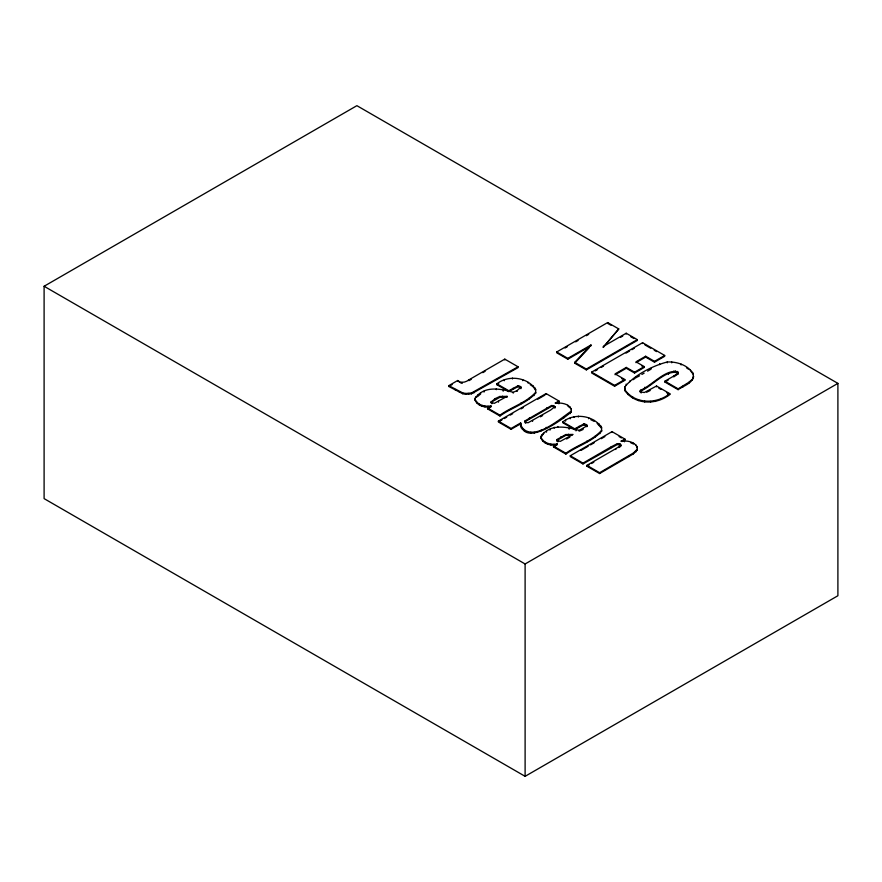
<?xml version="1.0" encoding="UTF-8"?>
<svg xmlns="http://www.w3.org/2000/svg" width="882" height="882" viewBox="0 0 882 882"><rect width="100%" height="100%" fill="white"/><g stroke="black" fill="none" stroke-linecap="round" stroke-linejoin="round"><path stroke-width="1.32" d="M620.961 444.748L620.961 445.586L617.367 444.495L582.98 463.943L570.268 456.6L570.268 455.774L582.98 463.116L611.215 446.81L617.367 443.657L620.156 444.01L620.785 445.465L615.812 448.662L586.883 465.365L586.883 466.203L599.606 473.546L633.419 453.844L637.278 449.985L637.311 447.152C634.279 441.463 626.738 440.416 620.906 441.221L624.974 439.126L624.974 439.964L621.92 441.529M678.17 372.237L678.17 373.075L673.738 376.074L673.738 376.912L678.137 373.88L678.17 372.237C666.505 367.651 651.467 386.173 640.42 390.263L640.288 391.994L641.28 392.898L640.288 391.167M520.512 425.058C531.273 445.035 561.404 417.539 571.349 411.1L571.349 411.938C564.612 417.715 523.809 449.015 520.667 422.941L511.086 428.476L498.374 421.133L498.374 421.971L511.086 429.313L520.667 423.779L520.667 422.941M520.512 425.896L520.667 423.779M507.095 396.36L499.807 396.481L494.978 398.708L491.142 402.148L494.251 403.361L507.095 396.36L507.095 397.198L499.807 397.319L491.219 402.203L491.958 403.724L491.958 402.887M557.898 440.956L557.898 441.794L557.082 441.055L557.159 439.445L565.748 434.55L573.035 434.44L560.191 441.43L557.082 440.217M520.975 387.033L520.876 388.675L520.248 387.165L517.811 386.724L508.793 391.564L496.864 384.684L496.864 383.846L508.793 390.726L517.811 385.886L520.975 387.033L517.106 390.583L513.203 392.325C500.436 388.565 484.053 385.467 475.178 398.179L475.178 399.017M586.916 425.113L586.916 425.94L583.752 424.793L574.733 429.633L562.804 422.754L562.804 421.916L574.733 428.806L583.752 423.955L586.916 425.113L586.817 426.745L586.817 425.918L579.143 430.405C566.376 426.634 549.993 423.536 541.118 436.248L541.118 437.086L543.819 433.073M554.987 406.624L550.5 410.152L528.086 422.754L525.694 422.368L524.999 420.879L551.581 405.511L554.987 406.624L554.91 408.123L554.15 406.745L551.581 406.348L524.999 421.717L524.999 420.879M640.288 391.994L640.42 390.263M692.293 380.12L693.539 376.427C692.238 383.637 683.418 385.82 678.137 389.679L664.885 382.027L664.885 381.189L673.738 376.074M641.28 392.06L644.345 392.523L656.539 386.007L669.791 393.659L669.791 394.497C656.903 404.882 635.679 405.18 625.316 391.2L624.688 387.099C634.004 375.181 652.504 365.854 667.222 362.006C676.77 361.51 687.409 364.972 692.932 373.141L693.539 377.264M586.883 465.365L599.606 472.708L633.419 453.006L637.278 449.147L637.278 449.985M487.581 408.035L499.951 415.168C511.262 406.977 526.311 402.82 535.672 392.27L535.672 393.107C526.311 403.658 511.262 407.815 499.951 416.006L487.581 408.862L487.581 408.035L491.296 405.885C485.398 407.043 477.967 405.444 475.178 399.579L475.178 400.417C477.967 406.282 485.398 407.87 491.296 406.723M553.521 446.105L565.891 453.249C577.203 445.046 592.252 440.89 601.612 430.339L601.612 431.177C592.252 441.728 577.203 445.884 565.891 454.076L553.521 446.942L553.521 446.105L557.248 443.955L557.248 444.793C551.349 445.95 543.907 444.352 541.118 438.486L541.118 436.248M618.767 328.942L603.255 347.321L618.767 328.942L607.687 322.547L556.729 351.973L556.729 352.8L567.81 359.206L590.973 345.832L590.973 344.994L567.81 358.368L556.729 351.973M603.255 346.483L626.198 333.231L637.278 339.625L637.278 340.463L586.321 369.889L574.7 363.186L574.7 362.348L590.973 344.994M574.7 363.186L589.165 347.751M480.591 393.24L480.591 394.078L476.071 397.484L476.071 396.646M664.885 381.189L678.137 388.841L688.875 382.292L692.293 379.282M557.159 440.283L565.748 435.388L571.922 435.223M640.42 391.09C651.467 387 666.505 368.478 678.17 373.075L678.137 373.88M618.8 447.582L620.785 446.303M633.022 379.734L635.106 378.411M44.1 286.264L356.89 105.675L837.9 383.383L837.9 595.736L525.11 776.325L44.1 498.617L44.1 286.264L525.11 563.973L837.9 383.383M448.806 385.643L457.703 380.495C460.977 383.571 465.729 382.347 468.948 379.822L504.791 359.128L518.043 366.78L518.043 367.618L471.473 393.813L465.608 394.309L462.708 393.725L448.806 386.481L448.806 385.643L462.708 392.887L465.608 393.471L471.473 392.975L518.043 366.78M448.806 386.481L452.146 384.552M471.253 379.326L468.948 380.66L468.948 379.822M482.818 372.656L485.133 371.311M496.864 383.846C508.385 374.663 527.37 377.088 535.595 389.282L535.672 393.107M496.864 384.684L498.727 383.604M565.031 348.015L567.402 346.648M575.692 341.863L578.063 340.485M586.354 335.7L588.724 334.333M487.581 408.862L490.37 407.252M620.465 337.376L622.758 336.053M574.7 362.348L586.321 369.051L637.278 339.625M498.374 421.133L546.09 393.581L559.034 401.056L559.034 401.883L556.101 403.394M499.565 421.276L501.957 419.898M504.339 418.531L506.72 417.153M510.303 415.08L512.696 413.702M521.042 408.884L523.423 407.506M537.744 399.237L544.9 395.114M615.085 374.718L626.297 368.257L634.566 373.031L644.268 367.43L644.268 366.603L634.566 372.193L626.297 367.419L615.085 373.88L624.809 379.503L624.809 380.34L614.611 386.228L591.635 372.954L591.635 372.127L642.592 342.701L664.697 355.457L664.697 356.295L654.499 362.182L645.646 357.078L635.988 362.656M595.196 370.903L597.566 369.536M601.116 367.485L603.486 366.118M626.011 353.12L629.561 351.058M631.931 349.691L634.301 348.324M540.423 416.811L542.662 415.521M664.697 355.457L654.499 361.344L645.646 356.24L635.988 361.818L644.268 366.603M591.635 372.127L614.611 385.39L624.809 379.503M637.289 377.099L639.582 375.776M641.876 374.453L644.158 373.13M647.597 371.146L651.037 369.161L651.037 368.323M562.804 421.916C574.325 412.732 593.31 415.168 601.535 427.362L601.612 431.177M664.885 382.027L668.203 380.109M566.586 438.993L569.816 437.13M553.521 446.942L556.31 445.322M624.688 387.099L625.316 390.362C635.679 404.342 656.903 404.044 669.791 393.659M570.268 455.774L612.031 431.651L624.974 439.126M581.006 450.404L588.162 446.27M590.554 444.892L594.137 442.83M601.292 438.696L604.876 436.623M586.883 466.203L589.198 464.869M591.513 463.524L593.829 462.19M559.034 401.056L555.12 403.052C560.842 402.699 568.438 403.306 571.304 409.105L571.349 411.938M646.66 392.225L650.133 390.539L650.133 389.701M580.113 430.802L583.046 429.49L583.046 428.652M541.118 438.486L541.118 437.648C543.907 443.514 551.349 445.112 557.248 443.955M460.79 383.02L462.267 383.284L462.267 382.446M630.751 442.764L633.497 444.01L633.497 443.172M590.863 419.744L594.093 421.265L594.093 420.427M611.017 325.304L607.687 323.385L607.687 322.547M630.63 336.626L633.949 338.545M644.918 344.884L650.74 348.236M654.223 350.253L656.55 351.598M641.898 366.063L644.268 367.43M658.755 388.113L660.96 389.392M666.483 392.578L669.791 394.497M621.567 378.466L624.809 380.34M619.087 436.568L621.446 437.924M597.147 423.415L601.535 428.189L601.535 427.362M530.181 384.629L533.235 386.79L535.595 390.12L535.595 389.282M686.483 367.772L688.401 369.139M568.57 406.679L570.136 407.892L570.136 407.054M524.889 422.467L525.694 423.206L525.694 422.368M690.959 371.366L692.271 373.108M475.178 398.179L475.178 400.417M692.932 373.141L692.932 373.979M690.308 369.668L690.308 370.495M688.875 382.292L688.875 383.13M682.977 386.051L682.977 386.878M681.102 364.123L681.102 364.95M678.137 388.841L678.137 389.679M677.222 371.41L677.222 372.248M675.59 370.804L675.59 371.642M673.98 370.892L673.98 371.719M671.742 361.984L671.742 362.822M668.501 373.538L668.501 374.376M667.806 394.805L667.806 395.643M667.222 362.006L667.222 362.844M660.761 398.543L660.761 399.381M659.67 363.77L659.67 364.608M656.539 386.007L656.539 386.845M655.469 400.637L655.469 401.475M654.499 361.344L654.499 362.182M650.563 401.398L650.563 402.225M645.646 356.24L645.646 357.078M644.83 387.209L644.83 388.036M644.72 401.134L644.72 401.972M642.592 342.701L642.592 343.539M638.59 399.744L638.59 400.582M637.311 447.152L637.311 447.99L636.087 445.112M636.143 376.923L636.143 377.761M636.098 450.945L636.098 451.782M634.566 372.193L634.566 373.031M633.419 453.006L633.419 453.844M632.813 397.132L632.813 397.958M629.902 380.881L629.902 381.719M628.877 455.807L628.877 456.644M628.028 393.758L628.028 394.596M626.198 333.231L626.198 334.069M626.297 367.419L626.297 368.257M626.154 384.111L626.154 384.938M625.316 390.362L625.316 391.2M624.456 440.945L624.456 441.783M620.156 444.01L620.156 444.848M618.778 443.536L618.778 444.374M617.367 443.657L617.367 444.495M615.812 448.662L615.812 449.5M614.611 385.39L614.611 386.228M612.031 431.651L612.031 432.489M611.215 446.81L611.215 447.648M600.697 425.719L600.697 426.557M599.87 432.864L599.87 433.701M599.606 472.708L599.606 473.546M599.176 424.022L599.176 424.859M595.284 436.083L595.284 436.921M588.713 417.903L588.713 418.73M586.85 441.143L586.85 441.981M586.321 369.051L586.321 369.889M586.188 424.407L586.188 425.245M584.942 423.922L584.942 424.76M583.752 423.955L583.752 424.793M582.98 463.116L582.98 463.943M579.143 430.405L579.143 431.232M579.11 426.271L579.11 427.108M578.349 416.172L578.349 416.999M575.99 430.03L575.99 430.868M574.733 428.806L574.733 429.633M574.204 416.624L574.204 417.462M571.304 409.105L571.304 409.943M570.323 412.776L570.323 413.614M570.18 417.98L570.18 418.818M569.133 428.443L569.133 429.269M568.57 434.231L568.57 435.069M567.81 358.368L567.81 359.206M567.776 405.235L567.776 406.073M565.891 453.249L565.891 454.076M565.748 434.55L565.748 435.388M565.605 420.295L565.605 421.133M563.818 417.153L563.818 417.991M560.919 436.777L560.919 437.615M558.857 402.964L558.857 403.791M557.832 426.491L557.832 427.329M557.159 439.445L557.082 441.055M554.15 405.907L554.15 406.745M554.271 427.263L554.271 428.101M553.951 444.319L553.951 445.145M552.882 405.444L552.882 406.282M551.581 405.511L551.581 406.348M550.875 444.153L550.875 444.991M549.96 429.325L549.96 430.162M548.02 443.481L548.02 444.308M546.664 407.936L546.664 408.774M546.531 431.309L546.531 432.147M546.09 393.581L546.09 394.419M546.223 427.307L546.223 428.145M545.374 442.268L545.374 443.106M542.639 440.151L542.639 440.989M542.011 434.727L542.011 435.554M541.173 430.03L541.173 430.868M537.436 431.596L537.436 432.434M534.757 387.65L534.757 388.488M534.238 432.257L534.238 433.095M533.93 394.794L533.93 395.632M533.235 385.952L533.235 386.79M532.585 420.493L532.585 421.331M530.832 432.213L530.832 433.051M529.343 398.014L529.343 398.851M529.343 417.936L529.343 418.774M528.153 382.358L528.153 383.185M527.447 431.507L527.447 432.345M525.11 563.973L525.11 776.325M524.338 430.129L524.338 430.967M522.772 379.822L522.772 380.66M522.342 428.652L522.342 429.49M521.075 426.965L521.075 427.803M520.909 403.074L520.909 403.901M520.248 386.338L520.248 387.165M518.991 385.853L518.991 386.68M517.811 385.886L517.811 386.724M517.106 390.583L517.106 391.421M513.17 388.201L513.17 389.039M513.203 392.325L513.203 393.163M512.409 378.091L512.409 378.929M511.086 428.476L511.086 429.313M508.793 390.726L508.793 391.564M504.791 359.128L504.791 359.966M504.239 379.91L504.239 380.748M503.192 390.362L503.192 391.2M502.63 396.161L502.63 396.988M499.951 415.168L499.951 416.006M499.807 396.481L499.807 397.319M498.495 401.321L498.495 402.159M496.301 388.841L496.301 389.679M494.978 398.708L494.978 399.546M491.219 401.376L491.142 402.986M488.011 406.238L488.011 407.076M484.935 406.084L484.935 406.922M484.02 391.255L484.02 392.093M482.079 405.4L482.079 406.238M479.422 404.199L479.422 405.036M477.879 395.004L477.879 395.842M476.699 402.082L476.699 402.92M473.998 392.027L473.998 392.865M471.473 392.975L471.473 393.813M468.607 393.482L468.607 394.32M465.608 393.471L465.608 394.309M462.708 392.887L462.708 393.725M459.346 381.553L459.346 382.391M459.456 391.597L459.456 392.435M457.703 380.495L457.703 381.333M455.443 389.469L455.443 390.307"/></g></svg>
